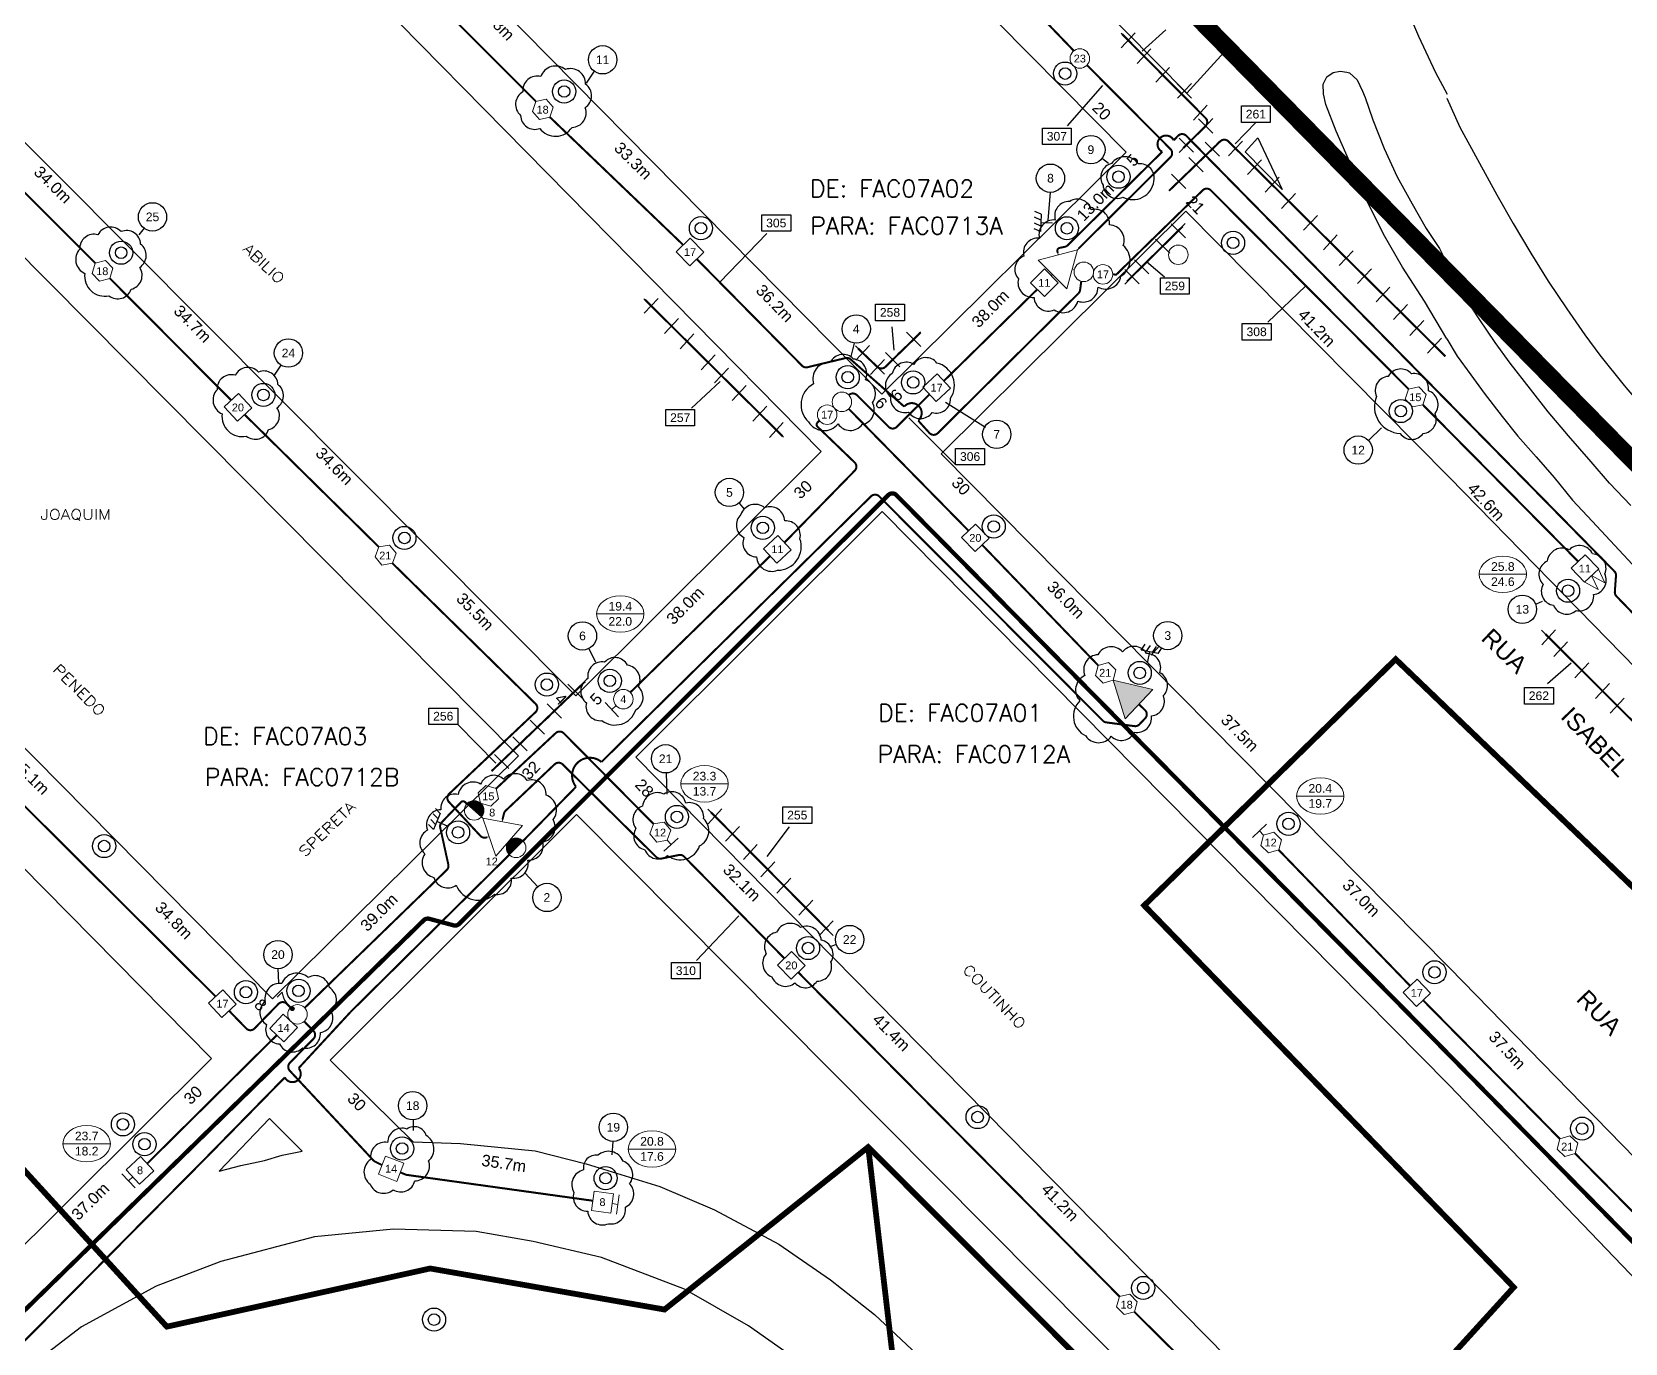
# Model space of a CAD drawing. Header units: inches. Extents: x 246034 to 247769, y 7726337 to 7727523.
# Drawn here: x 246860 to 247135.7, y 7727012.6 to 7727239.5 of the extents above; entities that cross this region are included whole.
import ezdxf
from ezdxf.enums import TextEntityAlignment as Align

# ---------------------------------------------------------------- set-up
doc = ezdxf.new("R2010")
doc.units = ezdxf.units.IN
doc.header["$LTSCALE"] = 6
doc.header["$MEASUREMENT"] = 0
for name, pattern in [('DASHDOT', [1, 0.5, -0.25, 0, -0.25]), ('DASHED', [0.75, 0.5, -0.25]), ('PHANTOMX2', [5, 2.5, -0.5, 0.5, -0.5, 0.5, -0.5])]:
    doc.linetypes.add(name, pattern=pattern)
for name, color, linetype in [('ALTERAÇÃO', 4, 'Continuous'), ('ANOTACOES', 6, 'Continuous'), ('DISTANCIA', 7, 'Continuous'), ('ELETRONICO', 4, 'Continuous'), ('LIMITE', 5, 'PHANTOMX2'), ('NET-CBTP', 6, 'DASHDOT'), ('NET-CBTR', 3, 'DASHED'), ('NET_UPGRADE', 7, 'Continuous'), ('POSTES', 1, 'Continuous'), ('QUADRAS', 7, 'Continuous'), ('RUAS', 7, 'Continuous'), ('TERRA', 7, 'Continuous')]:
    doc.layers.add(name, color=color, linetype=linetype)
for name, color, linetype, lineweight in [('NET-AMP', 1, 'Continuous', 20), ('NET-SPLT', 1, 'Continuous', 20), ('NET-TAP', 1, 'Continuous', 20), ('NET-TERM', 1, 'Continuous', 20)]:
    doc.layers.add(name, color=color, linetype=linetype, lineweight=lineweight)
for name, color, linetype, lineweight, true_color in [('NET-AMP @ 1', 1, 'Continuous', 20, 0xff0000), ('NET-LIMCEL', 9, 'PHANTOMX2', 50, 0x808080), ('NET-RX', 1, 'Continuous', 20, 0xff0000)]:
    doc.layers.add(name, color=color, linetype=linetype, lineweight=lineweight, true_color=true_color)
doc.styles.add('B', font='SIMPLEX', dxfattribs={"width": 1.2, "height": 1.8})
doc.styles.add('Folhas_CAD', font='arial.ttf')
doc.styles.add('NETAMP', font='arial.ttf', dxfattribs={"height": 2.5})
doc.styles.add('Romans', font='ROMANS.shx', dxfattribs={"height": 3})
doc.styles.get("Standard").update_dxf_attribs({"font": 'arial.ttf'})
doc.dimstyles.get("Standard").update_dxf_attribs({"dimtxt": 0.18, "dimasz": 0.18, "dimexe": 0.18, "dimexo": 0.0625, "dimgap": 0.09, "dimtad": 0, "dimtih": 1, "dimtoh": 1, "dimdec": 4, "dimzin": 0, "dimdsep": 46, "dimtxsty": 'Standard', "dimcen": 0.09, "dimadec": 0, "dimazin": 0, "dimtfac": 1, "dimtdec": 4, "dimtofl": 0, "dimtmove": 0, "dimatfit": 3, "dimfxl": 1, "dimtolj": 1, "dimtzin": 0, "dimarcsym": 0})

# ---------------------------------------------------------------- blocks, each defined once
blk = doc.blocks.new('P_C_TUB')
at = {"layer": 'POSTES', "linetype": 'ByBlock'}
for radius in [2, 1]:
    blk.add_circle((0, 0), radius, dxfattribs=at)
at = {"layer": 'POSTES', "flags": 1}
for tag, p in [('POSTE', (0.08, 2.76)), ('ASS', (-0.01, 2.33))]:
    blk.add_attdef(tag, text='', height=0.275, dxfattribs=at).set_placement(p, align=Align.MIDDLE)
blk = doc.blocks.new('POSTECS')
at = {"layer": 'POSTES', "linetype": 'ByBlock'}
for radius in [2, 1]:
    blk.add_circle((0, 0), radius, dxfattribs=at)
blk = doc.blocks.new('POSTE')
at = {"layer": 'POSTES', "linetype": 'ByBlock'}
for radius in [2, 1]:
    blk.add_circle((0, 0), radius, dxfattribs=at)
blk = doc.blocks.new('TERRA')
at = {"layer": 'TERRA', "linetype": 'ByBlock'}
for p, q in [((0, 0), (0, -2.02)), ((-1.5, -2.02), (-1.97, -3.15)), ((-1.5, -2.02), (1.5, -2.02)), ((-0.49, -2.02), (-0.96, -3.15)), ((0.57, -2.02), (0.09, -3.15)), ((1.5, -2.02), (1.03, -3.15))]:
    blk.add_line(p, q, dxfattribs=at)
blk = doc.blocks.new('2WAY')
blk.add_circle((1.6875, 0), 1.6875)
blk = doc.blocks.new('3WAY')
h = blk.add_hatch(color=256)
h.dxf.hatch_style = 1
edge = h.paths.add_edge_path()
edge.add_arc((3.025, 0), 0.35, 0, 360)
for centre, radius in [((1.6875, 0), 1.6875), ((3.025, 0), 0.35)]:
    blk.add_circle(centre, radius)
blk = doc.blocks.new('LE')
at = {"layer": 'NET-AMP'}
h = blk.add_hatch(color=256, dxfattribs=at)
h.dxf.hatch_style = 1
h.paths.add_polyline_path([(0, 3.5), (0, -3.5), (6.06, 0)])
blk.add_lwpolyline([(0, 3.5), (0, -3.5), (6.06, 0)], close=True, dxfattribs=at)
blk = doc.blocks.new('TERMINAL')
blk.add_line((-1, 0), (0, 0))
blk.add_lwpolyline([(-1, -1.6875), (-1, 1.6875)])
blk = doc.blocks.new('TAP2')
at = {"color": 0}
blk.add_circle((1.69, 0), 1.69, dxfattribs=at)
blk.add_attdef('DBVAL', text='', height=1.35, dxfattribs=at).set_placement((1.69, 0), align=Align.MIDDLE)
blk = doc.blocks.new('TAP8')
blk.add_lwpolyline([(0.92, 1.59), (0, 0), (0.92, -1.59), (2.76, -1.59), (3.68, 0), (2.76, 1.59)], close=True)
blk.add_attdef('DBVAL', text='', height=1.35).set_placement((1.77, -0.06), align=Align.MIDDLE)
blk = doc.blocks.new('TAP4')
blk.add_lwpolyline([(3.38, -1.69), (0, -1.69), (0, 1.69), (3.38, 1.69)], close=True)
at = {"color": 0}
blk.add_attdef('DBVAL', text='', height=1.35, dxfattribs=at).set_placement((1.69, 0), align=Align.MIDDLE)
blk = doc.blocks.new('RX')
h = blk.add_hatch(color=256)
h.dxf.hatch_style = 1
h.paths.add_polyline_path([(2.2, 0.65), (2.35, 0.5), (2.55, 1.01), (2.04, 0.81)])
h.paths.add_polyline_path([(3.15, 0.45), (2.65, 0.26), (2.8, 0.1), (2.95, -0.05)])
for p, q in [((1.1, -0.44), (2.2, 0.65)), ((1.7, -0.99), (2.8, 0.1)), ((2.55, 1.01), (2.04, 0.81)), ((2.04, 0.81), (2.2, 0.65)), ((2.35, 0.5), (2.2, 0.65)), ((2.55, 1.01), (2.35, 0.5)), ((3.15, 0.45), (2.65, 0.26)), ((2.65, 0.26), (2.8, 0.1)), ((2.95, -0.05), (2.8, 0.1)), ((3.15, 0.45), (2.95, -0.05)), ((3.75, -1.5), (3.75, 1.5)), ((6.35, 0), (3.75, 1.5)), ((6.35, 0), (3.75, -1.5))]:
    blk.add_line(p, q)
blk.add_lwpolyline([(0, -2.25), (7.5, -2.25), (7.5, 2.25), (0, 2.25)], close=True)
for centre, radius in [((0, 1.34), 0.139), ((2.25, 0), 1.5), ((7.5, 1.34), 0.139), ((0, -1.34), 0.139), ((1.41, -2.25), 0.139), ((6.09, -2.25), 0.139), ((7.5, -1.34), 0.139)]:
    blk.add_circle(centre, radius)
at = {"style": 'NETAMP'}
blk.add_attdef('RXNAME', (1.82, 7.04), '', height=2.5, dxfattribs=at)
blk = doc.blocks.new('CX_CodUpgrade')
blk.add_circle((-0.13, 0.04), 2.45)
at = {"color": 1, "flags": 1}
for tag, p in [('RETIRAR1', (4.74, 11.47)), ('NOVO1', (28.33, 11.47)), ('RETIRAR2', (4.74, 7.94)), ('NOVO2', (28.33, 7.94)), ('RETIRAR3', (4.74, 4.42)), ('NOVO3', (28.33, 4.42)), ('RETIRAR4', (4.74, 0.89)), ('NOVO4', (28.33, 0.9)), ('RETIRAR5', (4.74, -2.63)), ('NOVO5', (28.33, -2.63)), ('RETIRAR6', (4.74, -6.15)), ('NOVO6', (28.33, -6.15)), ('RETIRAR7', (4.74, -9.68)), ('NOVO7', (28.33, -9.68)), ('RETIRAR8', (4.74, -13.2)), ('NOVO8', (28.33, -13.2)), ('RETIRAR9', (4.74, -16.73)), ('NOVO9', (28.33, -16.73))]:
    blk.add_attdef(tag, p, '', height=1.5, dxfattribs=at)
at = {"color": 7, "flags": 1}
for tag, p in [('ANTIGO1', (17.16, 11.46)), ('ANTIGO2', (17.16, 7.94)), ('ANTIGO3', (17.16, 4.41)), ('ANTIGO4', (17.16, 0.89)), ('ANTIGO5', (17.16, -2.63)), ('ANTIGO6', (17.16, -6.16)), ('ANTIGO7', (17.16, -9.68)), ('ANTIGO8', (17.16, -13.21)), ('ANTIGO9', (17.16, -16.73))]:
    blk.add_attdef(tag, p, '', height=1.5, dxfattribs=at)
at = {"color": 1}
blk.add_attdef('CODIGO', text='', height=1.5, dxfattribs=at).set_placement((-0.13, 0.04), align=Align.MIDDLE_CENTER)
blk = doc.blocks.new('DC')
h = blk.add_hatch(color=256)
h.dxf.hatch_style = 1
h.paths.add_polyline_path([(3.38, 0), (0, 0, 1)])
blk.add_line((0, 0), (3.38, 0))
blk.add_circle((1.69, 0), 1.69)
at = {"color": 0}
blk.add_attdef('DCVAL', text='', height=1.35, dxfattribs=at).set_placement((3.1, 3.27), align=Align.MIDDLE)
blk = doc.blocks.new('HI-LOW')
blk.add_lwpolyline([(-4.1, 0), (4.1, 0)])
blk.add_ellipse((0, 0), major_axis=(4.1, 0), ratio=0.768293)
for tag, p in [('END-HI', (0, 1.33)), ('END-LO', (0, -1.29))]:
    blk.add_attdef(tag, text='', height=1.5).set_placement(p, align=Align.MIDDLE_CENTER)
blk = doc.blocks.new('AMP3')
for p, q in [((3.1, 1.71), (3.3, 2.03)), ((0, 0), (-0.33, 0)), ((3.1, -1.71), (3.3, -2.03)), ((6.06, 0), (6.38, 0))]:
    blk.add_line(p, q)
blk.add_lwpolyline([(0, 3.5), (0, -3.5), (6.06, 0)], close=True)
blk = doc.blocks.new('CARGA')
for p, q in [((-2.5, 0.81), (0, 1.62)), ((-2.5, 0.81), (0, 0)), ((-2.5, -0.81), (0, 0)), ((-2.5, -0.81), (0, -1.62))]:
    blk.add_line(p, q)
blk = doc.blocks.new('CX_CodUpgradeCabo')
blk.add_lwpolyline([(-2.63, 1.45), (2.37, 1.45), (2.37, -1.4), (-2.63, -1.4)], close=True)
at = {"color": 1}
blk.add_attdef('CODIGO', text='', height=1.5, dxfattribs=at).set_placement((-0.13, 0.04), align=Align.MIDDLE_CENTER)
at = {"color": 1, "style": 'Folhas_CAD', "flags": 1}
for tag, p in [('SERVICO', (5.97, 0.89)), ('TIPO', (17.92, 0.89)), ('COMP', (25.22, 0.89))]:
    blk.add_attdef(tag, p, '', height=1.5, dxfattribs=at)
blk = doc.blocks.new('EXCLUIR_CABOdwg')
at = {"layer": 'ANOTACOES', "color": 4}
for points in [[(-1.24, 1.23), (1.24, -1.23)], [(-1.2, -1.28), (1.21, 1.29)]]:
    blk.add_lwpolyline(points, dxfattribs=at)

msp = doc.modelspace()

# ---------------------------------------------------------------- linework, layer by layer
at = {"layer": 'LIMITE', "linetype": 'Continuous', "const_width": 3}
msp.add_lwpolyline([(247361.51, 7726563.79), (247112.71, 7726442.48), (247147.92, 7726399.42), (247053.32, 7726359.97), (247014.86, 7726409.04), (246947.68, 7726374.32), (246685.76, 7726554.08), (246504.44, 7726695.05), (246513.62, 7726706.42), (246174.51, 7726959.26), (246306.47, 7727097.36), (246264.31, 7727145.51), (246277.78, 7727165.15), (246472.38, 7727189.68), (246553, 7727281.82), (246508.14, 7727323.79), (246532.23, 7727521.49), (246803.54, 7727504.62), (247403.19, 7726894.55)], dxfattribs=at)
at = {"layer": 'NET-CBTP'}
msp.add_lwpolyline([(247173.43, 7726993.17, 0.75, 0.75, 0), (247148.07, 7727018.92, 0.75, 0.75, -0.015927), (247148.02, 7727018.96, 0.75, 0.75, 0), (247098.37, 7727069.5, 0.75, 0.75, -0.000296), (247098.37, 7727069.5, 0.75, 0.75, 0), (247009.63, 7727159.31, 0.75, 0.75, 0.417021), (247008.21, 7727159.32, 0.75, 0.75, 0), (246933.97, 7727085.15, 0.75, 0.75, -0.267744), (246933.01, 7727084.89, 0.75, 0.75, 0), (246928.8, 7727086.02, 0.75, 0.75, 0.264762), (246927.84, 7727085.77, 0.75, 0.75, 0), (246851.6, 7727011.28, 0.75, 0.75, -0.410829), (246850.2, 7727011.29, 0.75, 0.75, 0), (246842.36, 7727019.13, 0.75, 0.75, 0.402341), (246840.97, 7727019.16, 0.75, 0.75, 0), (246840.45, 7727018.66, 0, 0, 0)], format="xyseb", dxfattribs=at)
at = {"layer": 'NET-CBTR', "const_width": 0.35}
for points in [[(247015.47, 7727262.02), (247040.33, 7727236.17)], [(246947.24, 7727227.43), (246926.51, 7727248.18)], [(246972.75, 7727202.58), (246949.68, 7727224.69)], [(246848.49, 7727221.97), (246871, 7727199.45)], [(247059.19, 7727205.82), (247049.51, 7727196.26)], [(246873.54, 7727196.8), (246894.53, 7727175.72)], [(247017.83, 7727179.05), (247033.99, 7727194.9)], [(246989.93, 7727169.51), (246966.12, 7727193.12)], [(247100.71, 7727174.96), (247127.59, 7727147.84)], [(246896.84, 7727173.25), (246920.07, 7727150.35)], [(247022.12, 7727153.14), (247001.38, 7727174.24)], [(247044.53, 7727129.87), (247024.46, 7727150.71)], [(246963.59, 7727125.19), (246987.8, 7727148.81)], [(247121.92, 7727135.29), (247148.16, 7727109.12)], [(246939.57, 7727111.56), (246955.76, 7727127.07)], [(246891.85, 7727072.57), (246845.76, 7727118.49)], [(246977.54, 7727104.45), (246997.84, 7727084.01)], [(247098.51, 7727074.43), (247075.78, 7727097.93)], [(246992.64, 7727076.77), (247048.25, 7727020.67)], [(247124.42, 7727047.96), (247100.82, 7727071.87)], [(246902.43, 7727065.91), (246879.98, 7727043.67)], [(247146.81, 7727025.45), (247127.07, 7727045.42)], [(247050.8, 7727018.02), (247074.08, 7726994.96)]]:
    msp.add_lwpolyline(points, dxfattribs=at)
for points in [[(247048.68, 7727239.06), (247063.12, 7727224.55, -0.416595), (247063.11, 7727223.13), (247059.26, 7727219.35)], [(247042.61, 7727233.69), (247057.05, 7727219.18, -0.416595), (247057.04, 7727217.76), (247041.16, 7727201.98)], [(247056.8, 7727211.96), (247056.8, 7727211.96), (247065.68, 7727220.53, -0.40249), (247067.07, 7727220.51), (247104.64, 7727183.3)], [(247002.99, 7727184.69), (247006.32, 7727181.5, 0.403804), (247007.71, 7727181.5), (247013.84, 7727187.46)], [(246938.81, 7727100.11), (246938.57, 7727100.07, -0.260209), (246937.64, 7727100.37), (246932.2, 7727106.24, -0.411172), (246932.25, 7727107.65), (246947.18, 7727121.77, 0.425107), (246947.2, 7727123.21), (246922.42, 7727147.53)], [(246967.61, 7727102.43), (246952.06, 7727118.13, 0.403219), (246950.68, 7727118.15), (246940.37, 7727108.55)], [(246941.47, 7727103.18), (246941.73, 7727104.23, -0.14396), (246942.01, 7727104.72), (246950.49, 7727112.75, -0.405078), (246951.88, 7727112.74), (246968.07, 7727096.71, 0.251079), (246968.97, 7727096.44), (246971.99, 7727097.06, -0.254304), (246972.9, 7727096.78), (246990.26, 7727079.16)]]:
    msp.add_lwpolyline(points, format="xyb", dxfattribs=at)
at = {"layer": 'NET-CBTR'}
for points in [[(247037.55, 7727201.24, 0.35, 0.35, 0), (247037.49, 7727201.48, 0.35, 0.35, -0.427207), (247037.88, 7727202.09, 0.35, 0.35, 0), (247038.76, 7727202.27, 0.35, 0.35, 0.14593), (247039.27, 7727202.54, 0.35, 0.35, 0), (247055.62, 7727218.71, 0.35, 0.35, 0), (247055.62, 7727218.71, 0.35, 0.35, -1.383418), (247057.61, 7727220.7, 0.35, 0.35, 0), (247058.36, 7727221.47, 0.35, 0.35, -0.419534), (247059.79, 7727221.47, 0.35, 0.35, 0), (247133.86, 7727146.14, 0.35, 0.35, -0.215505), (247134.14, 7727145.36, 0.35, 0.35, 0), (247133.94, 7727142.59, 0.35, 0.35, 0.213805), (247134.22, 7727141.82, 0.35, 0.35, 0), (247156.15, 7727119.22, 0, 0, 0)], [(247047.06, 7727197.5, 0.35, 0.35, 0), (247047.67, 7727197.46, 0.35, 0.35, 0), (247062.65, 7727212.07, 0.35, 0.35, -0.40249), (247064.04, 7727212.04, 0.35, 0.35, 0), (247098.24, 7727177.67, 0, 0, 0)], [(247041.62, 7727196.31, 0.35, 0.35, 0), (247041.41, 7727194.78, 0.35, 0.35, -0.164837), (247041.12, 7727194.21, 0.35, 0.35, 0), (247016.78, 7727170.03, 0.35, 0.35, -0.428304), (247015.33, 7727170.07, 0.35, 0.35, 0), (247013.4, 7727172.21, 0.35, 0.35, 0), (247013.4, 7727172.21, 0.35, 0.35, 1.080967), (247010.98, 7727174.63, 0.35, 0.35, 0), (247001.72, 7727182.79, 0.35, 0.35, 0.244119), (247000.82, 7727183.02, 0.35, 0.35, 0), (246994.24, 7727181.44, 0.35, 0.35, -0.262479), (246993.3, 7727181.71, 0.35, 0.35, 0), (246975.09, 7727200.15, 0, 0, 0)], [(247001.4, 7727176.63, 0.35, 0.35, 0), (247001.44, 7727176.66, 0.35, 0.35, -0.391614), (247002.8, 7727176.61, 0.35, 0.35, 0), (247008.29, 7727171.12, 0.35, 0.35, 0.413738), (247009.7, 7727171.12, 0.35, 0.35, 0), (247015.36, 7727176.76, 0, 0, 0)], [(246990.27, 7727151.11, 0.35, 0.35, 0), (247002.42, 7727163.55, 0.35, 0.35, 0.416166), (247002.4, 7727164.97, 0.35, 0.35, 0), (246995.98, 7727171.15, 0.35, 0.35, -0.416873), (246995.97, 7727171.86, 0.35, 0.35, 0), (246996.31, 7727172.2, 0, 0, 0)], [(246945.02, 7727099.49, 0.35, 0.35, 0), (246954.2, 7727108.86, 0.35, 0.35, 0), (246954.2, 7727108.86, 0.35, 0.35, -0.912777), (246958.59, 7727113.15, 0.35, 0.35, 0), (247005.24, 7727159.11, 0.35, 0.35, -0.412064), (247006.65, 7727159.1, 0.35, 0.35, 0), (247045.36, 7727120.28, 0.35, 0.35, 0.165422), (247045.94, 7727120, 0.35, 0.35, 0), (247050.82, 7727119.35, 0.35, 0.35, 0.239895), (247051.68, 7727119.66, 0.35, 0.35, 0), (247052.68, 7727120.71, 0.35, 0.35, 0.410754), (247052.65, 7727122.11, 0.35, 0.35, 0), (247051.58, 7727123.15, 0, 0, 0)], [(246935.3, 7727105.91, 0.35, 0.35, 0), (246935.02, 7727106.2, 0.35, 0.35, 0.42829), (246934.3, 7727106.2, 0.35, 0.35, 0), (246930.95, 7727102.71, 0.35, 0.35, 0.249421), (246930.7, 7727101.8, 0.35, 0.35, 0), (246932.1, 7727095.39, 0.35, 0.35, -0.259373), (246931.82, 7727094.46, 0.35, 0.35, 0), (246907.25, 7727070.63, 0, 0, 0)], [(246838.46, 7727025.33, 0.35, 0.35, 0), (246841, 7727027.86, 0.35, 0.35, -0.396745), (246842.37, 7727027.83, 0.35, 0.35, 0), (246854.3, 7727016.1, 0.35, 0.35, 1.161577), (246856.59, 7727014.13, 0.35, 0.35, 0), (246857.54, 7727013.19, 0.35, 0.35, 0.413209), (246858.96, 7727013.2, 0.35, 0.35, 0), (246890.1, 7727044.61, 0.35, 0.35, 0.001359), (246890.1, 7727044.61, 0.35, 0.35, 0), (246903.81, 7727058.59, 0.35, 0.35, 0), (246903.81, 7727058.59, 0.35, 0.35, 1.15775), (246906.19, 7727060.18, 0.35, 0.35, 0), (246906.19, 7727060.18, 0.35, 0.35, 0), (246915.1, 7727069.82, 0.35, 0.35, -0.011), (246915.13, 7727069.86, 0.35, 0.35, 0), (246942.64, 7727097.1, 0, 0, 0)], [(246904.8, 7727070.68, 0.35, 0.35, 0), (246904.8, 7727070.68, 0.35, 0.35, 0), (246904.12, 7727071.34, 0.35, 0.35, 0.411721), (246902.72, 7727071.31, 0.35, 0.35, 0), (246898.56, 7727067.05, 0.35, 0.35, -0.422477), (246897.13, 7727067.05, 0.35, 0.35, 0), (246894.16, 7727070.11, 0, 0, 0)], [(246907.16, 7727068.27, 0.35, 0.35, 0), (246907.16, 7727068.27, 0.35, 0.35, 0), (246908.75, 7727066.65, 0.35, 0.35, -0.408868), (246908.75, 7727065.25, 0.35, 0.35, 0), (246904.69, 7727061.12, 0.35, 0.35, 0.401656), (246904.67, 7727059.73, 0.35, 0.35, 0), (246919.14, 7727044.23, 0.35, 0.35, 0.088137), (246919.42, 7727044.02, 0.35, 0.35, 0), (246920.63, 7727043.41, 0, 0, 0)], [(246923.77, 7727042.17, 0.35, 0.35, 0), (246924.7, 7727041.78, 0.35, 0.35, 0.057694), (246924.92, 7727041.72, 0.35, 0.35, 0), (246957.1, 7727037.25, 0, 0, 0)]]:
    msp.add_lwpolyline(points, format="xyseb", dxfattribs=at)
at = {"layer": 'NET-LIMCEL', "const_width": 1}
for points in [[(247229.54, 7727071.21), (247206.4, 7727046.62), (247193.97, 7727036.86), (247096.02, 7727130.93), (247052.51, 7727088.33), (247116.45, 7727022.28), (247074.72, 7726976.43), (247004.75, 7727046.54), (246969.51, 7727018.43), (246928.96, 7727025.53), (246883.39, 7727015.47), (246853, 7727048.79), (246817.1, 7727015.92), (246699.87, 7727128.64), (246553, 7727281.82)], [(247271.73, 7726520.01), (246966.86, 7726835.39), (246986.23, 7726851.1), (247010.55, 7726893.94), (247020.85, 7726942.14), (247012.61, 7726979.27), (247004.75, 7727046.54)]]:
    msp.add_lwpolyline(points, dxfattribs=at)
at = {"layer": 'NET_UPGRADE'}
for points in [[(246953.5, 7727222.93, 0.520567), (246953.5, 7727222.93, 0.520567), (246955.77, 7727226.34, 0.520567), (246955.86, 7727230.4, 0.520567), (246952.37, 7727232.95, 0.520567), (246948.11, 7727231.72, 0.520567), (246944.99, 7727229.08, 0.520567), (246944.61, 7727225.01, 0.520567), (246947.92, 7727222.75, 0.520567), (246953.5, 7727222.93)], [(247054.18, 7727213.6, 0.520567), (247054.18, 7727213.6, 0.520567), (247051.52, 7727216.6, 0.520567), (247046.85, 7727216.68, 0.520567), (247045.39, 7727212.94, 0.520567), (247048.82, 7727210.86, 0.520567), (247054.18, 7727213.6)], [(247048.86, 7727202.51, 0.520567), (247048.86, 7727202.51, 0.520567), (247046.5, 7727206.05, 0.520567), (247043.35, 7727208.67, 0.520567), (247039.61, 7727210.11, 0.520567), (247037.12, 7727206.9, 0.520567), (247034.36, 7727203.75, 0.520567), (247031.67, 7727200.67, 0.520567), (247030.75, 7727196.73, 0.520567), (247033.44, 7727193.52, 0.520567), (247036.92, 7727191.36, 0.520567), (247041.05, 7727192.87, 0.520567), (247044.53, 7727195.29, 0.520567), (247048.47, 7727197.19, 0.520567), (247048.86, 7727202.51)], [(246873.38, 7727193.81, 0.520567), (246873.38, 7727193.81, 0.520567), (246877.24, 7727194.94, 0.520567), (246878.69, 7727198.71, 0.520567), (246878.85, 7727202.73, 0.520567), (246875.47, 7727204.9, 0.520567), (246871.45, 7727204.34, 0.520567), (246868.32, 7727201.85, 0.520567), (246869.2, 7727197.67, 0.520567), (246873.38, 7727193.81)], [(246994.44, 7727171.98, 0.520567), (246994.44, 7727171.98, 0.520567), (246999.53, 7727171.63, 0.520567), (247003.7, 7727171.55, 0.520567), (247005.47, 7727175.3, 0.520567), (247004.26, 7727179.26, 0.520567), (247002.21, 7727182.86, 0.520567), (246998.19, 7727182.29, 0.520567), (246995.29, 7727178.55, 0.520567), (246994.44, 7727171.98)], [(246897.14, 7727169.52, 0.520567), (246897.14, 7727169.52, 0.520567), (246901, 7727170.64, 0.520567), (246902.45, 7727174.42, 0.520567), (246902.61, 7727178.44, 0.520567), (246899.23, 7727180.61, 0.520567), (246895.22, 7727180.04, 0.520567), (246892.08, 7727177.55, 0.520567), (246892.96, 7727173.38, 0.520567), (246897.14, 7727169.52)], [(247016.65, 7727182.17, 0.520567), (247016.65, 7727182.17, 0.520567), (247012.64, 7727181.93, 0.520567), (247008.92, 7727180.37, 0.520567), (247008.62, 7727176.36, 0.520567), (247011.74, 7727173.66, 0.520567), (247015.81, 7727173.6, 0.520567), (247018.99, 7727176.06, 0.520567), (247016.65, 7727182.17)], [(247096.78, 7727169.99, 0.520567), (247096.78, 7727169.99, 0.520567), (247100.78, 7727169.99, 0.520567), (247102.83, 7727173.45, 0.520567), (247101.67, 7727177.37, 0.520567), (247098.74, 7727180.3, 0.520567), (247094.73, 7727179.86, 0.520567), (247092.69, 7727176.39, 0.520567), (247096.78, 7727169.99)], [(246992.93, 7727151.76, 0.520567), (246992.93, 7727151.76, 0.520567), (246990.3, 7727154.84, 0.520567), (246986.82, 7727157.14, 0.520567), (246982.73, 7727155.96, 0.520567), (246983.24, 7727151.99, 0.520567), (246985.42, 7727148.63, 0.520567), (246989.06, 7727146.33, 0.520567), (246992.93, 7727151.76)], [(247127.23, 7727139.36, 0.520567), (247127.23, 7727139.36, 0.520567), (247130.26, 7727142.12, 0.520567), (247132.21, 7727145.68, 0.520567), (247130.08, 7727149.15, 0.520567), (247126.07, 7727149.86, 0.520567), (247122.25, 7727147.9, 0.520567), (247121.53, 7727143.9, 0.520567), (247123.31, 7727140.25, 0.520567), (247127.23, 7727139.36)], [(246964.53, 7727122.18, 0.520567), (246964.53, 7727122.18, 0.520567), (246964.96, 7727126.17, 0.520567), (246963.09, 7727129.91, 0.520567), (246959.11, 7727130.41, 0.520567), (246956.24, 7727127.6, 0.520567), (246955.99, 7727123.37, 0.520567), (246958.67, 7727120.31, 0.520567), (246964.53, 7727122.18)], [(247042.39, 7727117.67, 0.520567), (247042.39, 7727117.67, 0.520567), (247046.81, 7727117.6, 0.520567), (247050.79, 7727118.32, 0.520567), (247053.76, 7727121.14, 0.520567), (247055.79, 7727124.62, 0.520567), (247055.21, 7727128.6, 0.520567), (247052.89, 7727131.93, 0.520567), (247048.76, 7727132.22, 0.520567), (247044.49, 7727131.71, 0.520567), (247042.25, 7727128.09, 0.520567), (247041.38, 7727123.75, 0.520567), (247042.39, 7727117.67)], [(246940.09, 7727090.28, 0.520567), (246940.09, 7727090.28, 0.520567), (246942.99, 7727093.05, 0.520567), (246945.88, 7727096.19, 0.520567), (246948.42, 7727099.33, 0.520567), (246950.23, 7727103.19, 0.520567), (246949.02, 7727107.41, 0.520567), (246945.76, 7727109.94, 0.520567), (246941.66, 7727110.18, 0.520567), (246937.68, 7727109.34, 0.520567), (246933.81, 7727107.53, 0.520567), (246930.8, 7727104.88, 0.520567), (246928.5, 7727101.38, 0.520567), (246928.02, 7727097.28, 0.520567), (246929.59, 7727093.17, 0.520567), (246933.45, 7727091.85, 0.520567), (246940.09, 7727090.28)], [(246976.27, 7727103.36, 0.520567), (246976.27, 7727103.36, 0.520567), (246973.19, 7727106.05, 0.520567), (246969.41, 7727107.59, 0.520567), (246965.71, 7727105.52, 0.520567), (246964.56, 7727101.67, 0.520567), (246966.1, 7727097.97, 0.520567), (246970.03, 7727096.97, 0.520567), (246975.58, 7727098.66, 0.520567), (246976.27, 7727103.36)], [(246995.88, 7727075.25, 0.520567), (246995.88, 7727075.25, 0.520567), (246998.3, 7727078.52, 0.520567), (246996.62, 7727082.32, 0.520567), (246993.03, 7727084.54, 0.520567), (246988.91, 7727083.69, 0.520567), (246987.12, 7727080, 0.520567), (246988.07, 7727075.99, 0.520567), (246992.08, 7727074.94, 0.520567), (246995.88, 7727075.25)], [(246903.27, 7727074.82, 0.520567), (246903.27, 7727074.82, 0.520567), (246900.41, 7727071.73, 0.520567), (246900.65, 7727067.72, 0.520567), (246902.89, 7727064.39, 0.520567), (246906.9, 7727063.72, 0.520567), (246909.95, 7727066.34, 0.520567), (246911.81, 7727070.06, 0.520567), (246911.52, 7727074.11, 0.520567), (246907.85, 7727075.87, 0.520567), (246903.27, 7727074.82)], [(246924.93, 7727049.64, 0.520567), (246924.93, 7727049.64, 0.520567), (246921.6, 7727047.34, 0.520567), (246918.66, 7727044.4, 0.520567), (246918.58, 7727040.11, 0.520567), (246922.55, 7727039.16, 0.520567), (246926.28, 7727040.67, 0.520567), (246928.67, 7727044.16, 0.520567), (246928.27, 7727048.53, 0.520567), (246924.93, 7727049.64)], [(246955.51, 7727042.57, 0.520567), (246955.51, 7727042.57, 0.520567), (246953.84, 7727038.68, 0.520567), (246956.22, 7727035.43, 0.520567), (246959.8, 7727033.28, 0.520567), (246962.74, 7727036.14, 0.520567), (246963.45, 7727040.19, 0.520567), (246962.34, 7727044.08, 0.520567), (246957.97, 7727045.11, 0.520567), (246955.51, 7727042.57)]]:
    msp.add_lwpolyline(points, format="xyb", close=True, dxfattribs=at)
at = {"layer": 'QUADRAS'}
for p, q in [((246763, 7727191.63), (246891.09, 7727061.86)), ((246891.09, 7727061.86), (246848.09, 7727019.07))]:
    msp.add_line(p, q, dxfattribs=at)
for points in [[(247059.87, 7727228.85), (247066.37, 7727235.94), (247064.95, 7727239.39), (247062.36, 7727245.78), (247059.05, 7727255.6), (247055.86, 7727266.65), (247053.78, 7727275.84), (247051.1, 7727288.48), (247049.3, 7727299.45), (247047.39, 7727309.04), (247045.33, 7727318.91), (247042.8, 7727327.9), (247039.84, 7727337.79), (247036.45, 7727346.66), (247032.09, 7727357.33), (247026.33, 7727369.79), (247020.35, 7727381.21), (247014.24, 7727390.92), (247008.72, 7727398.34)], [(247047.75, 7727398.33), (247052.31, 7727390.26), (247058.82, 7727378.25), (247065.18, 7727364.49), (247069.56, 7727353.15), (247073.24, 7727341.3), (247076.07, 7727330.08), (247079.5, 7727317.08), (247081.51, 7727306.34), (247083.39, 7727296.42), (247084.97, 7727287.66), (247086.88, 7727278.47), (247089.64, 7727268.33), (247092.92, 7727257.56), (247096.26, 7727247.39), (247099.94, 7727238.72), (247102.89, 7727232.43), (247104.91, 7727228.67)], [(247059.87, 7727228.85), (246931.53, 7727358.62), (246971.04, 7727398.15)], [(247007.11, 7727176.8), (246878.87, 7727306.67), (246920.89, 7727348.49), (247049.41, 7727218.67), (247007.11, 7727176.8)], [(246954.16, 7727124.57), (246825.64, 7727253.64), (246868.86, 7727296.69), (246996.63, 7727166.87), (246954.16, 7727124.57)], [(246901.65, 7727072.17), (246773.51, 7727201.84), (246815.68, 7727243.76), (246944.22, 7727114.21), (246901.65, 7727072.17)], [(247104.88, 7727186.34), (247101.03, 7727192.85), (247097.21, 7727198.74), (247093.89, 7727204.48), (247091.07, 7727210.17), (247088.43, 7727216.1), (247085.72, 7727222.29), (247083.92, 7727226.9), (247083.53, 7727228.71), (247083.5, 7727230.38), (247084.13, 7727231.66), (247085.21, 7727232.43), (247086.39, 7727232.68), (247087.56, 7727232.5), (247088.04, 7727232.37), (247089.34, 7727231.14), (247090.29, 7727229.21), (247090.73, 7727228.11), (247092.05, 7727224.23), (247094.05, 7727219.29), (247096.29, 7727214.38), (247098.88, 7727209.69), (247101.28, 7727205.43), (247103.62, 7727201.97), (247105.65, 7727197.81)], [(247069.96, 7727218.68), (247072.14, 7727221.11), (247076.36, 7727212.16), (247069.96, 7727218.68)], [(247105.32, 7727077.54), (247017.36, 7727166.48), (247059.7, 7727208.43), (247105.27, 7727162.45)], [(247104.83, 7726971.59), (246964.52, 7727113.96), (247007.17, 7727156.5), (247105.25, 7727057.25)], [(246926.03, 7727047.42), (246911.64, 7727061.58), (246954.29, 7727104.05), (247105.26, 7726952.14), (247061.92, 7726909.65)], [(246892.45, 7727042.39), (246896.18, 7727043.35), (246900.29, 7727044.24), (246903.37, 7727045.16), (246906.83, 7727045.83), (246901.16, 7727051.5), (246892.45, 7727042.39)], [(246926.03, 7727047.42), (246934.19, 7727047.13), (246947.12, 7727045.86), (246955.96, 7727043.65), (246968.71, 7727039.74), (246978.15, 7727035.66), (246989.28, 7727029.71), (246998.21, 7727023.59), (247005.86, 7727017.55), (247015.98, 7727008.03), (247023.12, 7726999.27), (247029.5, 7726990.6), (247035.53, 7726979.8), (247040.38, 7726968.58), (247043.78, 7726956.51), (247046.59, 7726944.77), (247047.86, 7726931.34), (247048.3, 7726923.23)], [(246994.6, 7727008.16), (246984.01, 7727015.59), (246972.96, 7727021.97), (246958.59, 7727027.41), (246946.78, 7727030.22), (246936.91, 7727031.92), (246922.63, 7727032.34), (246908.94, 7727030.98), (246892.71, 7727026.73), (246881.57, 7727022.48), (246868.65, 7727015.42), (246857, 7727006.5), (246846.12, 7726996.04), (246837.53, 7726983.97), (246828.86, 7726969), (246824.86, 7726956.76), (246822.06, 7726946.31), (246820.1, 7726932.45), (246820.02, 7726918.59), (246821.97, 7726905.24), (246823.34, 7726898.21)]]:
    msp.add_lwpolyline(points, dxfattribs=at)
at = {"layer": 'QUADRAS', "linetype": 'ByBlock'}
for points in [[(247104.85, 7727227.96), (247107.1, 7727222.94), (247110.15, 7727217.36), (247113.55, 7727211.28), (247116.33, 7727206.31), (247119.43, 7727201.17), (247122.43, 7727196.31), (247125.63, 7727191.52), (247128.77, 7727187.03), (247131.32, 7727183.54), (247135.57, 7727178.25), (247139.11, 7727174.09)], [(247136.7, 7727157.5), (247133, 7727161.39), (247129.84, 7727165.06), (247125.94, 7727169.57), (247122.39, 7727173.73), (247119.32, 7727177.62), (247115.85, 7727182.16), (247113.26, 7727185.73), (247110.44, 7727189.83), (247108.02, 7727193.52), (247105.65, 7727197.81)], [(247104.88, 7727186.34), (247106.65, 7727183.34), (247109.01, 7727180.11), (247111.35, 7727176.94), (247114.42, 7727172.94), (247117.17, 7727169.52), (247120.31, 7727165.95), (247123.43, 7727162.39), (247126.62, 7727158.44), (247129.99, 7727154.83), (247133.15, 7727151.48), (247137.75, 7727146.53)], [(247105.32, 7727077.54), (247167.39, 7727013.96), (247209.82, 7727055.47), (247105.27, 7727162.45)], [(247104.83, 7726971.59), (247114.63, 7726961.61), (247156.96, 7727003.41), (247105.25, 7727057.25)]]:
    msp.add_lwpolyline(points, dxfattribs=at)

# ---------------------------------------------------------------- block references
at = {"layer": 'ALTERAÇÃO'}
for p in [(247049.74, 7727237.99), (247052.47, 7727235.24), (247055.69, 7727232.01), (247059.47, 7727229.24), (247062.21, 7727225.46), (247063.15, 7727223.17), (247059.78, 7727219.86), (247064.27, 7727219.17), (247068.31, 7727219.27), (247061.48, 7727216.48), (247071.58, 7727216.04), (247058.49, 7727213.59), (247074.63, 7727213.01), (247077.49, 7727210.18), (247058.39, 7727205.03), (247081.29, 7727206.42), (247055.7, 7727202.38), (247084.71, 7727203.03), (247052.08, 7727198.8), (247087.46, 7727200.31), (247050.37, 7727197.11), (247090.62, 7727197.18), (247093.82, 7727194.01), (246967.18, 7727192.06), (247096.86, 7727191), (246970.69, 7727188.58), (247099.66, 7727188.22), (246973.39, 7727185.9), (247012.59, 7727186.25), (247102.74, 7727185.17), (246977.04, 7727182.28), (247003.78, 7727183.93), (247008.98, 7727182.74), (246979.34, 7727180), (247006.35, 7727181.47), (246982.41, 7727176.96), (246986.01, 7727173.39), (246988.85, 7727170.57), (247122.49, 7727134.71), (247124.56, 7727132.65), (247128.23, 7727128.99), (246954.02, 7727125.4), (247131.82, 7727125.41), (246950.45, 7727121.98), (247134.34, 7727122.9), (246947.51, 7727119.17), (246944.51, 7727116.3), (246941.31, 7727113.23), (246978.24, 7727103.74), (246981.25, 7727100.71), (246984.35, 7727097.58), (246987.36, 7727094.56), (246990.16, 7727091.74), (246993.94, 7727087.93), (246997.46, 7727084.39)]:
    msp.add_blockref('EXCLUIR_CABOdwg', p, dxfattribs=at)
at = {"layer": 'ELETRONICO'}
for p, rotation in [((247036.65, 7727206.34), 268.341232192879), ((247053.07, 7727130.22), 168.9492545061022), ((246931.98, 7727102.05), 246.948364243271)]:
    msp.add_blockref('TERRA', p, dxfattribs=dict(at, rotation=rotation))
at = {"layer": 'NET-AMP'}
for name, p, rotation in [('AMP3', (247036.66, 7727197.47), 45.04948574871867), ('LE', (247051.58, 7727123.15), 136.8515336637274), ('AMP3', (246942.63, 7727099.49), 139.0687718291677)]:
    msp.add_blockref(name, p, dxfattribs=dict(at, rotation=rotation))
at = {"layer": 'NET-RX'}
ref = msp.add_blockref('RX', (246832.46, 7727020.29), dxfattribs=dict(at, rotation=313.9640277479764))
ref.add_attrib('RXNAME', 'DE: FAC07', (246856.09, 7727001.15), dxfattribs={"layer": '0', "height": 2.5})
at = {"layer": 'NET-SPLT'}
for name, p, rotation in [('2WAY', (247058.4, 7727202.58), 270), ('2WAY', (247040.42, 7727198.37), 345.0494857487187), ('2WAY', (247001.38, 7727174.24), 134.5005904272368), ('3WAY', (246907.14, 7727068.25), 132.2883521677195)]:
    msp.add_blockref(name, p, dxfattribs=dict(at, rotation=rotation))
ref = msp.add_blockref('DC', (246937.82, 7727103.66), dxfattribs=dict(at, rotation=138.2313420622661))
ref.add_attrib('DCVAL', '8', dxfattribs={"layer": '0', "color": 0, "height": 1.35}).set_placement((246939.69, 7727104.4), align=Align.MIDDLE)
ref = msp.add_blockref('DC', (246945.02, 7727099.49), dxfattribs=dict(at, rotation=225.0601250195821))
ref.add_attrib('DCVAL', '12', dxfattribs={"layer": '0', "color": 0, "height": 1.35}).set_placement((246939.61, 7727095.95), align=Align.MIDDLE)
at = {"layer": 'NET-TAP'}
for p, values in [((247039.68, 7727234.84), {'DBVAL': '23'}), ((247043.68, 7727197.5), {'DBVAL': '17'}), ((246960.69, 7727124.02), {'DBVAL': '4'})]:
    msp.add_blockref('TAP2', p, dxfattribs=at).add_auto_attribs(values)
ref = msp.add_blockref('TAP8', (246946.66, 7727225.69), dxfattribs=dict(at, rotation=11.73740897192778))
ref.add_attrib('DBVAL', '18', dxfattribs={"layer": '0', "height": 1.35}).set_placement((246948.41, 7727225.99), align=Align.MIDDLE)
ref = msp.add_blockref('TAP4', (246972.71, 7727200.19), dxfattribs=dict(at, rotation=44.04647941761623))
ref.add_attrib('DBVAL', '17', dxfattribs={"layer": '0', "color": 0, "height": 1.35}).set_placement((246973.92, 7727201.36), align=Align.MIDDLE)
ref = msp.add_blockref('TAP8', (246870.49, 7727197.68), dxfattribs=dict(at, rotation=13.81069826595449))
ref.add_attrib('DBVAL', '18', dxfattribs={"layer": '0', "height": 1.35}).set_placement((246872.22, 7727198.05), align=Align.MIDDLE)
ref = msp.add_blockref('TAP4', (247034.04, 7727194.85), dxfattribs=dict(at, rotation=45.04948574674358))
ref.add_attrib('DBVAL', '11', dxfattribs={"layer": '0', "color": 0, "height": 1.35}).set_placement((247035.23, 7727196.04), align=Align.MIDDLE)
ref = msp.add_blockref('TAP4', (247015.36, 7727176.76), dxfattribs=dict(at, rotation=42.94239390061275))
ref.add_attrib('DBVAL', '17', dxfattribs={"layer": '0', "color": 0, "height": 1.35}).set_placement((247016.59, 7727177.9), align=Align.MIDDLE)
ref = msp.add_blockref('TAP8', (247097.68, 7727175.92), dxfattribs=dict(at, rotation=12.37595687925689))
ref.add_attrib('DBVAL', '15', dxfattribs={"layer": '0', "height": 1.35}).set_placement((247099.42, 7727176.24), align=Align.MIDDLE)
ref = msp.add_blockref('TAP4', (246894.45, 7727173.33), dxfattribs=dict(at, rotation=43.07939573480625))
ref.add_attrib('DBVAL', '20', dxfattribs={"layer": '0', "color": 0, "height": 1.35}).set_placement((246895.69, 7727174.48), align=Align.MIDDLE)
ref = msp.add_blockref('TAP2', (246998.99, 7727174.26), dxfattribs=dict(at, rotation=217.5213704367331))
ref.add_attrib('DBVAL', '17', dxfattribs={"layer": '0', "color": 0, "height": 1.35}).set_placement((246997.65, 7727173.23), align=Align.MIDDLE)
ref = msp.add_blockref('TAP4', (247022.08, 7727150.75), dxfattribs=dict(at, rotation=44.04647941761613))
ref.add_attrib('DBVAL', '20', dxfattribs={"layer": '0', "color": 0, "height": 1.35}).set_placement((247023.29, 7727151.92), align=Align.MIDDLE)
ref = msp.add_blockref('TAP8', (246919.44, 7727148.63), dxfattribs=dict(at, rotation=9.777850938565356))
ref.add_attrib('DBVAL', '21', dxfattribs={"layer": '0', "height": 1.35}).set_placement((246921.19, 7727148.87), align=Align.MIDDLE)
ref = msp.add_blockref('TAP4', (246987.8, 7727148.81), dxfattribs=dict(at, rotation=42.94239390061274))
ref.add_attrib('DBVAL', '11', dxfattribs={"layer": '0', "color": 0, "height": 1.35}).set_placement((246989.04, 7727149.96), align=Align.MIDDLE)
ref = msp.add_blockref('TAP4', (247127.53, 7727145.46), dxfattribs=dict(at, rotation=43.37999401571952))
ref.add_attrib('DBVAL', '11', dxfattribs={"layer": '0', "color": 0, "height": 1.35}).set_placement((247128.75, 7727146.61), align=Align.MIDDLE)
ref = msp.add_blockref('TAP8', (247044.53, 7727129.87), dxfattribs=dict(at, rotation=315.532737350901))
ref.add_attrib('DBVAL', '21', dxfattribs={"layer": '0', "height": 1.35}).set_placement((247045.76, 7727128.59), align=Align.MIDDLE)
ref = msp.add_blockref('TAP8', (246937.68, 7727106.05), dxfattribs=dict(at, rotation=43.00917247785268))
ref.add_attrib('DBVAL', '15', dxfattribs={"layer": '0', "height": 1.35}).set_placement((246939.02, 7727107.21), align=Align.MIDDLE)
ref = msp.add_blockref('TAP8', (246966.97, 7727100.71), dxfattribs=dict(at, rotation=9.777850938565424))
ref.add_attrib('DBVAL', '12', dxfattribs={"layer": '0', "height": 1.35}).set_placement((246968.73, 7727100.95), align=Align.MIDDLE)
ref = msp.add_blockref('TAP8', (247073.16, 7727100.51), dxfattribs=dict(at, rotation=315.532737350901))
ref.add_attrib('DBVAL', '12', dxfattribs={"layer": '0', "height": 1.35}).set_placement((247074.38, 7727099.22), align=Align.MIDDLE)
ref = msp.add_blockref('TAP4', (246990.25, 7727076.78), dxfattribs=dict(at, rotation=44.86092061674894))
ref.add_attrib('DBVAL', '20', dxfattribs={"layer": '0', "color": 0, "height": 1.35}).set_placement((246991.45, 7727077.97), align=Align.MIDDLE)
ref = msp.add_blockref('TAP4', (246891.85, 7727072.57), dxfattribs=dict(at, rotation=313.1757071603951))
ref.add_attrib('DBVAL', '17', dxfattribs={"layer": '0', "color": 0, "height": 1.35}).set_placement((246893.01, 7727071.34), align=Align.MIDDLE)
ref = msp.add_blockref('TAP4', (247098.45, 7727072.05), dxfattribs=dict(at, rotation=43.53041624198974))
ref.add_attrib('DBVAL', '17', dxfattribs={"layer": '0', "color": 0, "height": 1.35}).set_placement((247099.68, 7727073.21), align=Align.MIDDLE)
ref = msp.add_blockref('TAP4', (246904.76, 7727068.36), dxfattribs=dict(at, rotation=226.4915831136904))
ref.add_attrib('DBVAL', '14', dxfattribs={"layer": '0', "color": 0, "height": 1.35}).set_placement((246903.59, 7727067.14), align=Align.MIDDLE)
ref = msp.add_blockref('TAP8', (247123.98, 7727046.17), dxfattribs=dict(at, rotation=16.32866561296127))
ref.add_attrib('DBVAL', '21', dxfattribs={"layer": '0', "height": 1.35}).set_placement((247125.7, 7727046.62), align=Align.MIDDLE)
ref = msp.add_blockref('TAP4', (246877.51, 7727041.37), dxfattribs=dict(at, rotation=42.94239390061304))
ref.add_attrib('DBVAL', '8', dxfattribs={"layer": '0', "color": 0, "height": 1.35}).set_placement((246878.75, 7727042.52), align=Align.MIDDLE)
ref = msp.add_blockref('TAP4', (246920.63, 7727043.41), dxfattribs=dict(at, rotation=338.5893232976116))
ref.add_attrib('DBVAL', '14', dxfattribs={"layer": '0', "color": 0, "height": 1.35}).set_placement((246922.2, 7727042.79), align=Align.MIDDLE)
ref = msp.add_blockref('TAP4', (246957.1, 7727037.25), dxfattribs=dict(at, rotation=351.6208872884014))
ref.add_attrib('DBVAL', '8', dxfattribs={"layer": '0', "color": 0, "height": 1.35}).set_placement((246958.77, 7727037.01), align=Align.MIDDLE)
ref = msp.add_blockref('TAP8', (247047.74, 7727018.91), dxfattribs=dict(at, rotation=13.75702866269321))
ref.add_attrib('DBVAL', '18', dxfattribs={"layer": '0', "height": 1.35}).set_placement((247049.47, 7727019.27), align=Align.MIDDLE)
at = {"layer": 'NET-TERM'}
for p, values in [((247114.56, 7727145.63), {'END-HI': '25.8', 'END-LO': '24.6'}), ((246961.85, 7727138.76), {'END-HI': '19.4', 'END-LO': '22.0'}), ((246976.43, 7727109.37), {'END-HI': '23.3', 'END-LO': '13.7'}), ((247082.97, 7727107.26), {'END-HI': '20.4', 'END-LO': '19.7'}), ((246869.52, 7727047.12), {'END-HI': '23.7', 'END-LO': '18.2'}), ((246967.34, 7727046.2), {'END-HI': '20.8', 'END-LO': '17.6'})]:
    msp.add_blockref('HI-LOW', p, dxfattribs=at).add_auto_attribs(values)
for name, p, rotation in [('CARGA', (247129.91, 7727145.39), 133.3799939965284), ('TERMINAL', (246961.12, 7727122.9), 43.16306874052777), ('TERMINAL', (246969.96, 7727099.6), 132.3398212171081), ('TERMINAL', (247073.16, 7727100.51), 313.5304162342534), ('TERMINAL', (246877.51, 7727041.37), 43.17570717865088), ('TERMINAL', (246960.44, 7727036.76), 171.6208872719331)]:
    msp.add_blockref(name, p, dxfattribs=dict(at, rotation=rotation))
at = {"layer": 'NET_UPGRADE'}
for name, p, values in [('CX_CodUpgrade', (246958.93, 7727234.58), {'CODIGO': '11'}), ('CX_CodUpgradeCabo', (247071.96, 7727225.18), {'CODIGO': '261'}), ('CX_CodUpgradeCabo', (247037.52, 7727221.35), {'CODIGO': '307'}), ('CX_CodUpgrade', (247043.41, 7727219.03), {'CODIGO': '9'}), ('CX_CodUpgrade', (247036.42, 7727214.1), {'CODIGO': '8'}), ('CX_CodUpgrade', (246881.04, 7727207.41), {'CODIGO': '25'}), ('CX_CodUpgradeCabo', (246988.97, 7727206.35), {'CODIGO': '305'}), ('CX_CodUpgradeCabo', (247057.94, 7727195.46), {'CODIGO': '259'}), ('CX_CodUpgradeCabo', (247008.65, 7727190.89), {'CODIGO': '258'}), ('CX_CodUpgrade', (247002.81, 7727188.02), {'CODIGO': '4'}), ('CX_CodUpgradeCabo', (247072.09, 7727187.53), {'CODIGO': '308'}), ('CX_CodUpgrade', (246904.56, 7727183.86), {'CODIGO': '24'}), ('CX_CodUpgradeCabo', (246972.35, 7727172.68), {'CODIGO': '257'}), ('CX_CodUpgrade', (247027.12, 7727169.79), {'CODIGO': '7'}), ('CX_CodUpgrade', (247089.66, 7727167.06), {'CODIGO': '12'}), ('CX_CodUpgradeCabo', (247022.51, 7727165.95), {'CODIGO': '306'}), ('CX_CodUpgrade', (246980.87, 7727159.74), {'CODIGO': '5'}), ('CX_CodUpgrade', (247118.07, 7727139.52), {'CODIGO': '13'}), ('CX_CodUpgrade', (246955.44, 7727134.92), {'CODIGO': '6'}), ('CX_CodUpgrade', (247056.71, 7727134.98), {'CODIGO': '3'}), ('CX_CodUpgradeCabo', (247120.93, 7727124.57), {'CODIGO': '262'}), ('CX_CodUpgradeCabo', (246931.35, 7727121.03), {'CODIGO': '256'}), ('CX_CodUpgrade', (246969.82, 7727113.66), {'CODIGO': '21'}), ('CX_CodUpgradeCabo', (246992.61, 7727103.92), {'CODIGO': '255'}), ('CX_CodUpgrade', (246949.28, 7727089.67), {'CODIGO': '2'}), ('CX_CodUpgrade', (247001.67, 7727082.4), {'CODIGO': '22'}), ('CX_CodUpgrade', (246902.75, 7727079.8), {'CODIGO': '20'}), ('CX_CodUpgradeCabo', (246973.33, 7727077.01), {'CODIGO': '310'}), ('CX_CodUpgrade', (246926.06, 7727053.65), {'CODIGO': '18'}), ('CX_CodUpgrade', (246960.78, 7727049.92), {'CODIGO': '19'})]:
    msp.add_blockref(name, p, dxfattribs=at).add_auto_attribs(values)
at = {"layer": 'POSTES'}
for name, p in [('POSTE', (247038.82, 7727232.24)), ('POSTE', (246952.14, 7727229.13)), ('POSTE', (247048.05, 7727214.39)), ('POSTECS', (246975.8, 7727205.49)), ('POSTECS', (247039.14, 7727205.48)), ('POSTE', (246875.48, 7727201.25)), ('POSTE', (247067.88, 7727202.95)), ('POSTE', (247001.21, 7727179.72)), ('POSTE', (247012.52, 7727178.81)), ('POSTE', (246900.09, 7727176.65)), ('POSTE', (247096.91, 7727173.86)), ('POSTE', (246986.51, 7727153.66)), ('POSTE', (247026.47, 7727153.89)), ('POSTECS', (246924.5, 7727151.91)), ('POSTE', (246949.15, 7727126.54)), ('POSTECS', (246960.04, 7727127.18)), ('POSTE', (247051.73, 7727128.55)), ('POSTE', (246971.66, 7727103.65)), ('POSTE', (247077.48, 7727102.45)), ('POSTE', (246872.54, 7727098.6)), ('POSTE', (246933.78, 7727100.98)), ('POSTE', (246994.35, 7727080.96)), ('POSTE', (247102.74, 7727076.77)), ('POSTE', (246897.07, 7727073.33)), ('POSTECS', (246906.18, 7727073.56)), ('POSTE', (247023.68, 7727051.72)), ('POSTE', (246875.79, 7727050.46)), ('POSTE', (246879.52, 7727047.03)), ('POSTE', (246924.1, 7727046.28)), ('POSTE', (246959.32, 7727041.15)), ('POSTE', (247052.33, 7727022.16)), ('POSTE', (246929.63, 7727016.68))]:
    msp.add_blockref(name, p, dxfattribs=at)
at = {"layer": 'POSTES', "linetype": 'ByBlock'}
for p in [(247125.85, 7727142.78), (247128.27, 7727049.72)]:
    msp.add_blockref('P_C_TUB', p, dxfattribs=at)

# ---------------------------------------------------------------- texts
at = {"layer": 'DISTANCIA'}
for s, rotation, p in [('33.8m', 314.0175, (246940.34, 7727241.24)), ('20', 314.7738, (247045.15, 7727225.75)), ('33.3m', 315.218, (246964.09, 7727217.16)), ('5', 45.643, (247050.52, 7727217.25)), ('34.0m', 315.4529, (246863.69, 7727213.02)), ('13.0m', 45.643, (247044.06, 7727210.01)), ('21', 314.7738, (247061.37, 7727209.54)), ('36.2m', 314.4557, (246988.59, 7727192.51)), ('38.0m', 45.5751, (247025.87, 7727191.58)), ('34.7m', 314.801, (246887.86, 7727188.96)), ('41.2m', 314.0445, (247082.38, 7727188.26)), ('6', 43.7391, (247009.64, 7727176.63)), ('6', 314.2666, (247006.98, 7727175.25)), ('34.6m', 314.5848, (246912.4, 7727164.34)), ('30', 43.7391, (246993.45, 7727160.29)), ('30', 314.2666, (247020.81, 7727160.89)), ('42.6m', 313.3253, (247111.68, 7727158.18)), ('35.5m', 314.3859, (246936.75, 7727139.17)), ('38.0m', 45.2127, (246973.06, 7727140.2)), ('36.0m', 314.5679, (247038.96, 7727141.22)), ('4', 313.9546, (246951.57, 7727124.04)), ('5', 45.9085, (246957.68, 7727124.04)), ('37.5m', 314.7977, (247069.06, 7727118.21)), ('35.1m', 315.7794, (246859.81, 7727110.72)), ('32', 45.9085, (246946.39, 7727111.71)), ('28', 313.9546, (246966.03, 7727108.65)), ('32.1m', 315.0155, (246982.91, 7727092.3)), ('37.0m', 314.7943, (247090.07, 7727089.64)), ('39.0m', 45.4218, (246920.09, 7727087.15)), ('34.8m', 314.631, (246884.62, 7727085.75)), ('7', 44.5297, (246903.56, 7727072.27)), ('8', 314.7926, (246899.61, 7727071.14)), ('41.4m', 315.2085, (247008.77, 7727066.37)), ('37.5m', 312.8786, (247115.33, 7727063.31)), ('30', 44.5297, (246887.91, 7727055.54)), ('30', 314.7926, (246916.26, 7727054.36)), ('35.7m', 351.5676, (246941.72, 7727043.73)), ('37.0m', 44.5224, (246870.14, 7727037.15)), ('41.2m', 314.0445, (247037.97, 7727036.98))]:
    msp.add_text(s, height=2, rotation=rotation, dxfattribs=at).set_placement(p, align=Align.MIDDLE)
at = {"layer": 'NET-AMP @ 1', "style": 'Romans'}
for s, p in [('DE: FAC07A02', (246994.68, 7727210.85)), ('PARA: FAC0713A', (246994.73, 7727204.42)), ('DE: FAC07A01', (247006.46, 7727120.13)), ('DE: FAC07A03', (246889.68, 7727116.11)), ('PARA: FAC0712A', (247006.38, 7727113)), ('PARA: FAC0712B', (246889.96, 7727109.05))]:
    msp.add_text(s, height=3, dxfattribs=at).set_placement(p)
at = {"layer": 'RUAS', "style": 'B', "width": 1.2}
for s, rotation, p in [('ABILIO', 316, (246896.43, 7727201.74)), ('PENEDO', 315, (246863.54, 7727129.01)), ('SPERETA', 44, (246907.28, 7727096.6)), ('COUTINHO', 314, (247020.95, 7727077.08))]:
    msp.add_text(s, height=1.8, rotation=rotation, dxfattribs=at).set_placement(p)
msp.add_text('JOAQUIM', height=1.8, dxfattribs=at).set_placement((246861.51, 7727155.07))
at = {"layer": 'RUAS', "linetype": 'ByBlock'}
for s, rotation, p in [('RUA', 316, (247110.62, 7727134.37)), ('ISABEL', 314, (247124.39, 7727120.87)), ('RUA', 314, (247127.08, 7727071.97))]:
    msp.add_text(s, height=3, rotation=rotation, dxfattribs=at).set_placement(p)

# ---------------------------------------------------------------- leaders
at = {"layer": 'NET_UPGRADE'}
for points in [[(247052.17, 7727236.09), (247056.27, 7727239.8)], [(246955.99, 7727230.58), (246957.4, 7727232.67)], [(247045.3, 7727230.16), (247039.18, 7727223.22)], [(247068.22, 7727220.11), (247071.83, 7727223.78)], [(247046.31, 7727216.68), (247045.31, 7727217.49)], [(247035.91, 7727206.88), (247036.29, 7727211.66)], [(246878.63, 7727204.32), (246879.53, 7727205.48)], [(246979.05, 7727196.13), (246987.23, 7727204.55)], [(247052.89, 7727199.71), (247056.03, 7727197.07)], [(247080.44, 7727195.48), (247073.9, 7727189.26)], [(247009.27, 7727184.39), (247008.89, 7727188.4)], [(247001.8, 7727183.29), (247002.39, 7727185.61)], [(246901.91, 7727179.9), (246903.2, 7727181.82)], [(246979.16, 7727178.97), (246974.19, 7727174.38)], [(247018.15, 7727175.4), (247025.04, 7727171.08)], [(247011.78, 7727172.69), (247019.89, 7727164.55)], [(247093.56, 7727170.96), (247091.39, 7727168.8)], [(246983.36, 7727156.9), (246982.49, 7727157.9)], [(247121.39, 7727140.94), (247120.32, 7727140.48)], [(246957.61, 7727130.34), (246956.49, 7727132.71)], [(247053.69, 7727131.64), (247055.07, 7727133.16)], [(247126.36, 7727130.26), (247122.31, 7727126.65)], [(246940.29, 7727112.92), (246933.72, 7727119.63)], [(246969.95, 7727107.59), (246969.87, 7727111.21)], [(246987.26, 7727096.79), (246991.11, 7727101.92)], [(246945.34, 7727093.97), (246947.66, 7727091.5)], [(246982.36, 7727086.55), (246975.05, 7727078.83)], [(246998.35, 7727081.3), (246999.34, 7727081.63)], [(246902.79, 7727074.9), (246902.65, 7727077.46)], [(246926.06, 7727049.4), (246926.06, 7727051.2)], [(246960.43, 7727045.22), (246960.6, 7727047.48)]]:
    msp.add_leader(points, dimstyle='Standard', dxfattribs=at)

doc.saveas('drawing.dxf')
